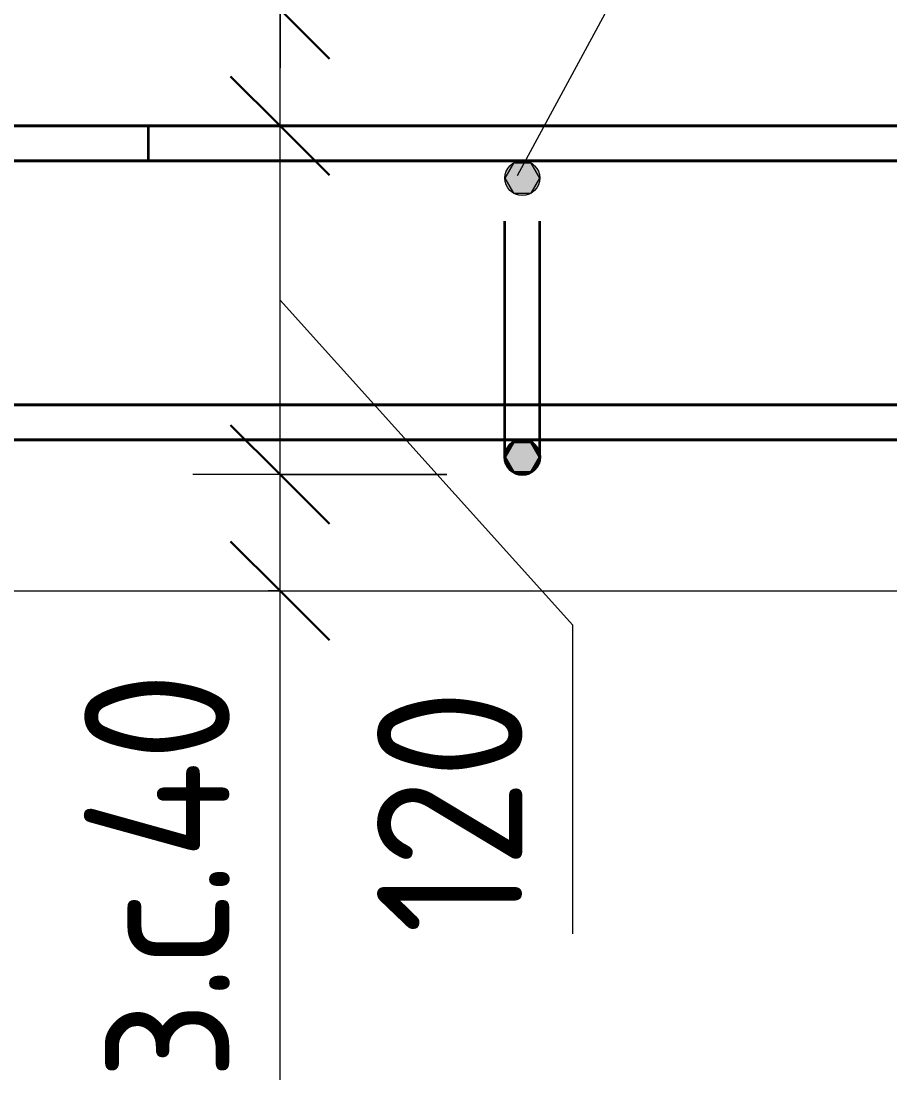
# Model space of a CAD drawing. Header units: millimetres. Extents: x 2384 to 38512, y -3571 to 48684.
# Drawn here: x 17200.6 to 17499.3, y -1288.3 to -924 of the extents above; entities that cross this region are included whole.
import ezdxf

# ---------------------------------------------------------------- set-up
doc = ezdxf.new("R2010")
doc.units = ezdxf.units.MM
doc.linetypes.add('01 Штриховая _2 мм_', pattern=[3, 2, -1])
for name, color, linetype, lineweight in [('AA_Dim', 7, 'Continuous', 9), ('AA_Dim-20', 7, 'Continuous', 9), ('AA_Vinoska', 7, 'Continuous', 9), ('AF_Lestnica', 7, '01 Штриховая _2 мм_', 9), ('KR_Armatura', 7, 'Continuous', 20), ('KR_Armatura_Tonkie', 7, 'Continuous', 20)]:
    doc.layers.add(name, color=color, linetype=linetype, lineweight=lineweight)
doc.styles.add('ISOCPEUR_1', font='isocpeur.ttf', dxfattribs={"width": 0.9, "height": 50})
doc.dimstyles.new('05_Округл_1мм__прозр__1', dxfattribs={"dimscale": 304.8, "dimtxt": 49.799059, "dimasz": 0.111549, "dimexe": 0.098425, "dimexo": 0.065617, "dimgap": 0.006562, "dimtad": 1, "dimdec": 0, "dimdsep": 46, "dimtxsty": 'ISOCPEUR_1', "dimblk1": 'OBLIQUE', "dimblk2": 'OBLIQUE', "dimsah": 1, "dimcen": 0.09, "dimdle": 0.098425, "dimazin": 0, "dimtfac": 1, "dimtdec": 4, "dimtix": 1, "dimtmove": 1, "dimatfit": 3, "dimfxl": 1, "dimtvp": 1, "dimtolj": 1, "dimtzin": 0, "dimlwd": 18, "dimlwe": 18, "dimarcsym": 2})

# ---------------------------------------------------------------- blocks, each defined once
blk = doc.blocks.new('Лестницы 1 - Лестницы 1-3670290-Сечение 3')
at = {"layer": 'AF_Lestnica', "linetype": 'Continuous', "lineweight": 20}
blk.add_line((41615, -1120), (42744.82, -1120), dxfattribs=at)
blk = doc.blocks.new('DIMBLOCK118-Сечение 3')
at = {"layer": 'AA_Dim-20', "lineweight": 30}
for p, q in [((17289.59, -1079.98), (17272.59, -1062.98)), ((17289.59, -1079.98), (17306.59, -1096.98)), ((17289.59, -1120), (17272.59, -1103)), ((17289.59, -1120), (17306.59, -1137))]:
    blk.add_line(p, q, dxfattribs=at)
at = {"layer": 'AA_Dim-20', "lineweight": 18}
for p, q in [((17346.89, -1079.98), (17259.59, -1079.98)), ((17289.59, -1150), (17289.59, -1079.98)), ((17289.59, -1079.98), (17346.89, -1079.98)), ((17289.59, -1116.94), (17289.59, -1099.99)), ((17289.59, -1288.26), (17289.59, -1116.94)), ((17285.54, -1120), (17319.59, -1120)), ((17289.59, -1120), (17285.54, -1120))]:
    blk.add_line(p, q, dxfattribs=at)
at = {"layer": 'AA_Dim-20', "color": 0, "lineweight": 18, "insert": (17222.26, -1288.26), "char_height": 50, "width": 181.575, "attachment_point": 1, "rotation": 90, "line_spacing_factor": 1.149209, "style": 'ISOCPEUR_1'}
blk.add_mtext('з.с.40', dxfattribs=at)
blk = doc.blocks.new('_Oblique')
at = {"color": 0, "linetype": 'ByBlock', "lineweight": -2}
blk.add_line((-0.5, -0.5), (0.5, 0.5), dxfattribs=at)
blk = doc.blocks.new('DIMBLOCK119-Сечение 3')
at = {"layer": 'AA_Dim-20', "lineweight": 30}
for p, q in [((17289.59, -960), (17272.59, -943)), ((17289.59, -960), (17306.59, -977)), ((17289.59, -1079.98), (17272.59, -1062.98)), ((17289.59, -1079.98), (17306.59, -1096.98))]:
    blk.add_line(p, q, dxfattribs=at)
at = {"layer": 'AA_Dim-20', "lineweight": 18}
for p, q in [((17285.54, -960), (17319.59, -960)), ((17289.59, -960), (17285.54, -960)), ((17289.59, -1079.98), (17289.59, -960)), ((17390.25, -1131.79), (17289.59, -1019.99)), ((17346.89, -1079.98), (17259.59, -1079.98)), ((17289.59, -1079.98), (17346.89, -1079.98)), ((17390.25, -1237.98), (17390.25, -1131.79))]:
    blk.add_line(p, q, dxfattribs=at)
at = {"layer": 'AA_Dim-20', "color": 0, "lineweight": 18, "insert": (17322.93, -1237.98), "char_height": 50, "width": 103.4288, "attachment_point": 1, "rotation": 90, "line_spacing_factor": 1.149209, "style": 'ISOCPEUR_1'}
blk.add_mtext('120', dxfattribs=at)
blk = doc.blocks.new('DIMBLOCK120-Сечение 3')
at = {"layer": 'AA_Dim-20', "lineweight": 18}
for p, q in [((17289.59, -732.29), (17289.59, -903.6)), ((17289.59, -960), (17289.59, -890)), ((17289.59, -903.6), (17289.59, -940)), ((17285.54, -920), (17319.59, -920)), ((17289.59, -920), (17285.54, -920)), ((17285.54, -960), (17319.59, -960)), ((17289.59, -960), (17285.54, -960))]:
    blk.add_line(p, q, dxfattribs=at)
at = {"layer": 'AA_Dim-20', "lineweight": 30}
for p, q in [((17289.59, -920), (17272.59, -903)), ((17289.59, -920), (17306.59, -937)), ((17289.59, -960), (17272.59, -943)), ((17289.59, -960), (17306.59, -977))]:
    blk.add_line(p, q, dxfattribs=at)
at = {"layer": 'AA_Dim-20', "color": 0, "lineweight": 18, "insert": (17222.26, -883.6), "char_height": 50, "width": 181.575, "attachment_point": 1, "rotation": 90, "line_spacing_factor": 1.149209, "style": 'ISOCPEUR_1'}
blk.add_mtext('з.с.40', dxfattribs=at)

msp = doc.modelspace()

# ---------------------------------------------------------------- hatches: boundary and pattern name
at = {"layer": 'KR_Armatura'}
h = msp.add_hatch(color=256, dxfattribs=at)
edge = h.paths.add_edge_path()
edge.add_arc((17372.8944, -977.9998), 6, 0, 360)
for points in [[(17369.8944, -983.1959), (17375.8944, -983.1959), (17378.8944, -977.9998), (17375.8944, -972.8036), (17369.8944, -972.8036), (17366.8944, -977.9998)], [(17369.8944, -1079.1718), (17375.8944, -1079.1718), (17378.8944, -1073.9756), (17375.8944, -1068.7795), (17369.8944, -1068.7795), (17366.8944, -1073.9756)]]:
    msp.add_hatch(color=256, dxfattribs=at).paths.add_polyline_path(points)
h = msp.add_hatch(color=256, dxfattribs=at)
edge = h.paths.add_edge_path()
edge.add_arc((17372.8944, -1073.9756), 6, 0, 360)
at = {"layer": 'KR_Armatura_Tonkie', "lineweight": 35}
h = msp.add_hatch(color=256, dxfattribs=at)
edge = h.paths.add_edge_path()
edge.add_arc((17372.8944, -1073.9998), 6, 0, 360)
msp.add_hatch(color=256, dxfattribs=at).paths.add_polyline_path([(17369.8944, -1079.1959), (17375.8944, -1079.1959), (17378.8944, -1073.9998), (17375.8944, -1068.8036), (17369.8944, -1068.8036), (17366.8944, -1073.9998)])

# ---------------------------------------------------------------- linework, layer by layer
at = {"layer": 'AA_Vinoska'}
msp.add_line((17371.288, -977.087), (17610.4901, -533.2544), dxfattribs=at)
at = {"layer": 'KR_Armatura'}
for p, q in [((17369.8944, -972.8036), (17366.8944, -977.9998)), ((17375.8944, -972.8036), (17369.8944, -972.8036)), ((17378.8944, -977.9998), (17375.8944, -972.8036)), ((17366.8944, -977.9998), (17369.8944, -983.1959)), ((17375.8944, -983.1959), (17378.8944, -977.9998)), ((17369.8944, -983.1959), (17375.8944, -983.1959)), ((17369.8944, -1068.7795), (17366.8944, -1073.9756)), ((17375.8944, -1068.7795), (17369.8944, -1068.7795)), ((17378.8944, -1073.9756), (17375.8944, -1068.7795)), ((17366.8944, -1073.9756), (17369.8944, -1079.1718)), ((17375.8944, -1079.1718), (17378.8944, -1073.9756)), ((17369.8944, -1079.1718), (17375.8944, -1079.1718))]:
    msp.add_line(p, q, dxfattribs=at)
for centre in [(17372.8944, -977.9998), (17372.8944, -1073.9756)]:
    msp.add_circle(centre, 6, dxfattribs=at)
at = {"layer": 'KR_Armatura_Tonkie', "lineweight": 35}
for p, q in [((17838.8831, -959.9998), (16670.8944, -959.9998)), ((17838.8831, -959.9998), (16670.8944, -959.9998)), ((17838.8831, -959.9998), (16670.8944, -959.9998)), ((17838.8831, -959.9998), (16670.8944, -959.9998)), ((17838.8831, -959.9998), (16670.8944, -959.9998)), ((17838.8831, -959.9998), (16670.8944, -959.9998)), ((16670.8944, -959.9998), (18142.8944, -959.9998)), ((16670.8944, -959.9998), (18142.8944, -959.9998)), ((16670.8944, -959.9998), (18142.8944, -959.9998)), ((16670.8944, -959.9998), (18142.8944, -959.9998)), ((16670.8944, -959.9998), (18142.8944, -959.9998)), ((16670.8944, -959.9998), (18142.8944, -959.9998)), ((17838.8831, -959.9998), (16670.8944, -959.9998)), ((17633.3667, -959.9998), (17244.2666, -959.9998)), ((17633.3667, -959.9998), (17244.2666, -959.9998)), ((17633.3667, -959.9998), (17244.2666, -959.9998)), ((17633.3667, -959.9998), (17244.2666, -959.9998)), ((17633.3667, -959.9998), (17244.2666, -959.9998)), ((17633.3667, -959.9998), (17244.2666, -959.9998)), ((17244.2666, -959.9998), (17244.2666, -971.9998)), ((17633.3667, -959.9998), (17244.2666, -959.9998)), ((17244.2666, -959.9998), (17244.2666, -971.9998)), ((17633.3667, -971.9998), (16670.8944, -971.9998)), ((17633.3667, -971.9998), (16670.8944, -971.9998)), ((17633.3667, -971.9998), (16670.8944, -971.9998)), ((17633.3667, -971.9998), (16670.8944, -971.9998)), ((17633.3667, -971.9998), (16670.8944, -971.9998)), ((17838.8831, -971.9998), (16670.8944, -971.9998)), ((16670.8944, -971.9998), (17633.3667, -971.9998)), ((16670.8944, -971.9998), (17633.3667, -971.9998)), ((16670.8944, -971.9998), (17633.3667, -971.9998)), ((16670.8944, -971.9998), (17633.3667, -971.9998)), ((16670.8944, -971.9998), (17633.3667, -971.9998)), ((16670.8944, -971.9998), (17633.3667, -971.9998)), ((17633.3667, -971.9998), (16670.8944, -971.9998)), ((17633.3667, -971.9998), (17244.2666, -971.9998)), ((17633.3667, -971.9998), (17244.2666, -971.9998)), ((17633.3667, -971.9998), (17244.2666, -971.9998)), ((17633.3667, -971.9998), (17244.2666, -971.9998)), ((17633.3667, -971.9998), (17244.2666, -971.9998)), ((17633.3667, -971.9998), (17244.2666, -971.9998)), ((17633.3667, -971.9998), (17244.2666, -971.9998)), ((17366.8944, -1055.9998), (17366.8944, -992.8381)), ((17378.8944, -1055.9998), (17378.8944, -992.8381)), ((17768.4499, -1055.9998), (16670.8944, -1055.9998)), ((17768.4499, -1055.9998), (16670.8944, -1055.9998)), ((17768.4499, -1055.9998), (16670.8944, -1055.9998)), ((17768.4499, -1055.9998), (16670.8944, -1055.9998)), ((17768.4499, -1055.9998), (16670.8944, -1055.9998)), ((17982.8831, -1055.9998), (16670.8944, -1055.9998)), ((16670.8944, -1055.9998), (17768.4499, -1055.9998)), ((16670.8944, -1055.9998), (17768.4499, -1055.9998)), ((16670.8944, -1055.9998), (17768.4499, -1055.9998)), ((16670.8944, -1055.9998), (17768.4499, -1055.9998)), ((16670.8944, -1055.9998), (17768.4499, -1055.9998)), ((16670.8944, -1055.9998), (17768.4499, -1055.9998)), ((17366.8964, -1055.9998), (17178.8939, -1055.9998)), ((17366.8944, -1067.9536), (17366.8944, -1055.9998)), ((17378.8944, -1067.9536), (17378.8944, -1055.9998)), ((17566.8935, -1055.9998), (17378.8957, -1055.9998)), ((17786.4499, -1067.9998), (16670.8944, -1067.9998)), ((17786.4499, -1067.9998), (16670.8944, -1067.9998)), ((17786.4499, -1067.9998), (16670.8944, -1067.9998)), ((17786.4499, -1067.9998), (16670.8944, -1067.9998)), ((17786.4499, -1067.9998), (16670.8944, -1067.9998)), ((17786.4499, -1067.9998), (16670.8944, -1067.9998)), ((17982.8831, -1067.9998), (16670.8944, -1067.9998)), ((16670.8944, -1067.9998), (17786.4499, -1067.9998)), ((16670.8944, -1067.9998), (17786.4499, -1067.9998)), ((16670.8944, -1067.9998), (17786.4499, -1067.9998)), ((16670.8944, -1067.9998), (17786.4499, -1067.9998)), ((16670.8944, -1067.9998), (17786.4499, -1067.9998)), ((16670.8944, -1067.9998), (17786.4499, -1067.9998)), ((17366.8944, -1073.9998), (17366.8944, -1068.0137)), ((17369.8944, -1068.8036), (17366.8944, -1073.9998)), ((17375.8944, -1068.8036), (17369.8944, -1068.8036)), ((17378.8944, -1073.9998), (17375.8944, -1068.8036)), ((17378.8944, -1073.9998), (17378.8944, -1068.0137)), ((17366.8944, -1073.9998), (17369.8944, -1079.1959)), ((17375.8944, -1079.1959), (17378.8944, -1073.9998)), ((17369.8944, -1079.1959), (17375.8944, -1079.1959))]:
    msp.add_line(p, q, dxfattribs=at)
msp.add_circle((17372.8944, -1073.9998), 6, dxfattribs=at)
msp.add_arc((17372.8944, -1073.9998), 6, 180, 0, dxfattribs=at)

# ---------------------------------------------------------------- block references
at = {"layer": 'AF_Lestnica', "linetype": 'Continuous', "lineweight": 20}
msp.add_blockref('Лестницы 1 - Лестницы 1-3670290-Сечение 3', (-24892.1056, 0), dxfattribs=at)

# ---------------------------------------------------------------- dimensions: what is measured, and where the dimension line sits
at = {"layer": 'AA_Dim', "lineweight": 18}
for base, p1, p2, override, picture, middle in [((17289.5855, -919.9998), (17265.5439, -959.9998), (17265.5439, -919.9998), {"dimpost": 'з.с.<>', "dimfxl": 40}, 'DIMBLOCK120-Сечение 3', (17255.596, -792.8112)), ((17289.5855, -959.9998), (17366.8944, -1079.9756), (17265.5439, -959.9998), {"dimpost": '<>', "dimfxl": 157.054546}, 'DIMBLOCK119-Сечение 3', (17356.262, -1186.2628)), ((17289.5855, -1079.9756), (17265.5439, -1119.9998), (17366.8944, -1079.9756), {"dimpost": 'з.с.<>', "dimfxl": 108.96725}, 'DIMBLOCK118-Сечение 3', (17255.596, -1197.4696))]:
    dim = msp.add_linear_dim(base=base, p1=p1, p2=p2, angle=90, dimstyle='05_Округл_1мм__прозр__1', override=override, dxfattribs=at)
    dim.commit()
    dim.dimension.update_dxf_attribs({"geometry": picture, "text_midpoint": middle, "dimtype": 160, "text_rotation": 90})

doc.saveas('drawing.dxf')
